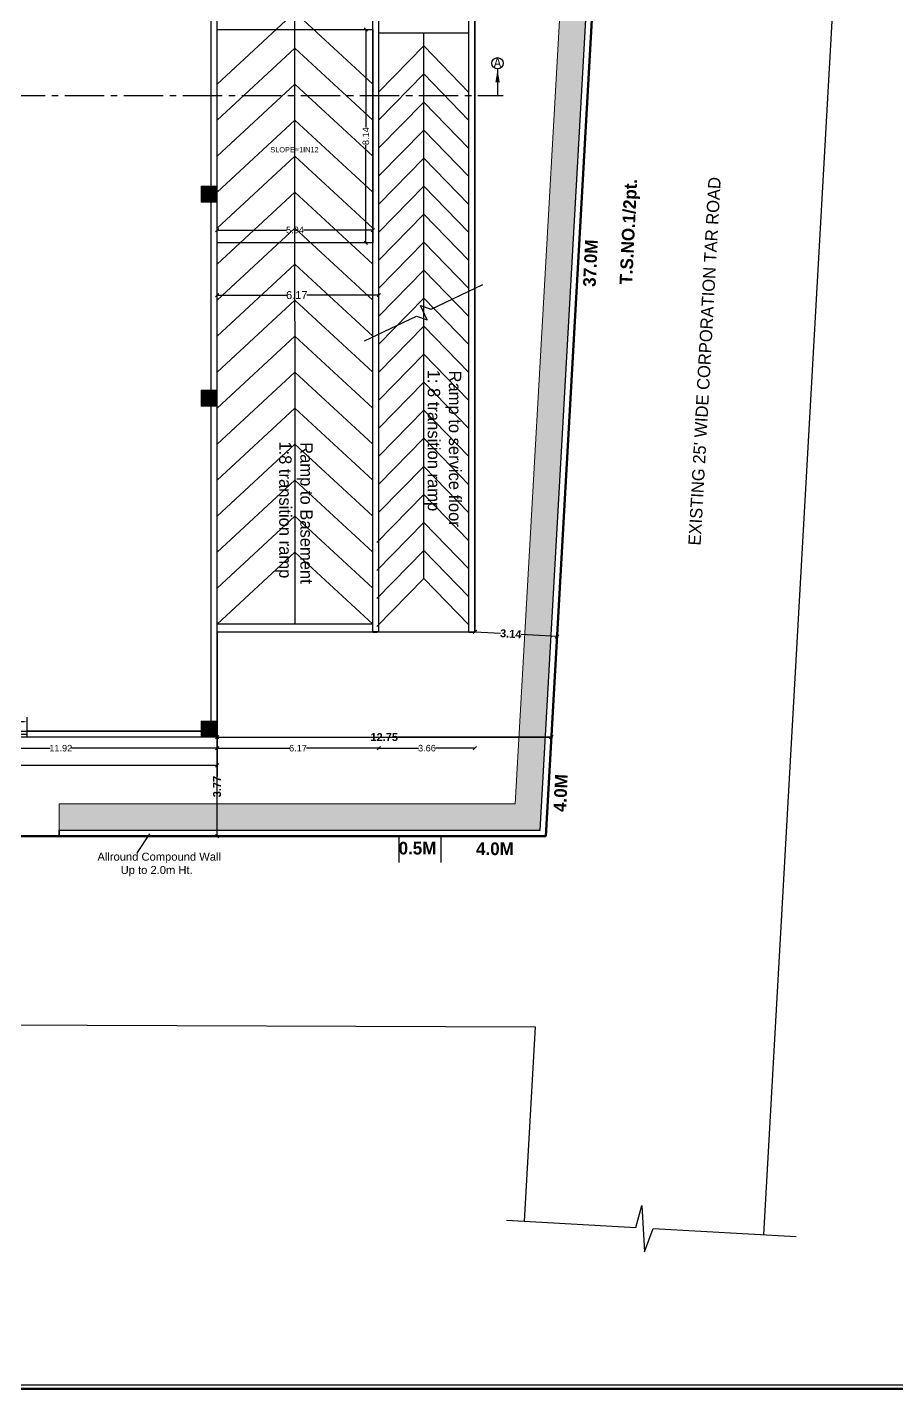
# Model space of a CAD drawing. Header units: metres. Extents: x 71870 to 72053, y 12512 to 13084.
# Drawn here: x 71954.4 to 71987.6, y 12933.9 to 12985.8 of the extents above; entities that cross this region are included whole.
import ezdxf

# ---------------------------------------------------------------- set-up
doc = ezdxf.new("R2010")
doc.units = ezdxf.units.M
doc.header["$MEASUREMENT"] = 0
for name, pattern in [('1', [0]), ('CENTER2', [1.125, 0.75, -0.125, 0.125, -0.125]), ('Dim Line', [0.375, 0.25, -0.125])]:
    doc.linetypes.add(name, pattern=pattern)
doc.layers.get('Defpoints').update_dxf_attribs({"color": 6, "lineweight": 0})
for name, color, linetype in [('AS_AT_SITE', 6, '1'), ('BLK_1_DA_RAMP_1', 1, 'Continuous'), ('BLK_1_FLR_0_EXIT_WIDTH_DOOR', 2, 'Continuous'), ('BLK_1_FLR_0_ROOM_1', 2, 'Continuous'), ('BLK_1_LVL_0_BLDG_FOOT_PRINT', 1, 'Continuous'), ('BLK_1_LVL_0_REAR_SETBACK', 11, 'Continuous'), ('BLK_1_LVL_0_SIDE_SETBACK2', 102, 'Continuous'), ('FMB_OR_PLR', 70, '1'), ('PLOT_BOUNDARY', 70, 'Continuous'), ('SUPER_IMPOSED', 5, '1')]:
    doc.layers.add(name, color=color, linetype=linetype)
doc.layers.add('BLK_1_FLR_0_BLT_UP_AREA', color=52, linetype='Continuous', plot=False)
doc.layers.add('COL', color=1, linetype='Continuous', lineweight=18)
doc.styles.add('century Gothic', font='arial.ttf')
doc.styles.get("Standard").update_dxf_attribs({"font": 'arial.ttf'})
doc.styles.add('TITLE', font='GOTHIC.TTF')
doc.linetypes.add('ZIGZAG', pattern='A,0.0001,-0.2,[131,ltypeshp.shx,S=0.2,R=0,X=-0.2,Y=0],-0.4,[131,ltypeshp.shx,S=0.2,R=180,X=0.2,Y=0],-0.2', length=0.8001)
doc.dimstyles.new('STAND', dxfattribs={"dimtxt": 0.25, "dimasz": 0.13, "dimexe": 0, "dimexo": 0, "dimgap": 0, "dimtad": 0, "dimzin": 0, "dimdsep": 46, "dimtxsty": 'century Gothic', "dimblk": 'OBLIQUE', "dimcen": 0.15, "dimse1": 1, "dimse2": 1, "dimclrd": 5, "dimclre": 7, "dimclrt": 5, "dimazin": 0, "dimtfac": 1, "dimtofl": 0, "dimtmove": 0, "dimatfit": 3, "dimfxl": 0, "dimtolj": 1, "dimtzin": 0, "dimlwd": -1, "dimlwe": -1, "dimarcsym": 0})
doc.dimstyles.get("Standard").update_dxf_attribs({"dimtxt": 0.18, "dimasz": 0.18, "dimexe": 0.18, "dimexo": 0.0625, "dimgap": 0.09, "dimtad": 0, "dimtih": 1, "dimtoh": 1, "dimdec": 4, "dimzin": 0, "dimdsep": 46, "dimtxsty": 'Standard', "dimcen": 0.09, "dimadec": 0, "dimazin": 0, "dimtfac": 1, "dimtdec": 4, "dimtofl": 0, "dimtmove": 0, "dimatfit": 3, "dimfxl": 0, "dimtolj": 1, "dimtzin": 0, "dimarcsym": 0})

# ---------------------------------------------------------------- blocks, each defined once
blk = doc.blocks.new('*U3')
at = {"layer": 'COL'}
h = blk.add_hatch(color=8, dxfattribs=at)
h.dxf.hatch_style = 1
h.paths.add_polyline_path([(2704.9, 761), (2704.9, 737), (2680.9, 737), (2680.9, 761)])
at = {"layer": 'COL', "ltscale": 0.02}
blk.add_lwpolyline([(2704.9, 761), (2704.9, 737), (2680.9, 737), (2680.9, 761)], close=True, dxfattribs=at)
blk = doc.blocks.new('_Oblique')
at = {"color": 0, "linetype": 'ByBlock', "lineweight": -2}
blk.add_line((-0.5, -0.5), (0.5, 0.5), dxfattribs=at)
blk = doc.blocks.new('*D12')
at = {"color": 5}
for p, q in [((71961.664, 12975.57), (71964.311, 12975.57)), ((71967.836, 12975.57), (71965.092, 12975.57))]:
    blk.add_line(p, q, dxfattribs=at)
at = {"layer": 'Defpoints', "color": 0, "lineweight": 25}
for p in [(71967.836, 12975.57), (71961.664, 12975.046), (71967.836, 12975.043)]:
    blk.add_point(p, dxfattribs=at)
at = {"color": 5, "xscale": 0.13, "yscale": 0.13, "zscale": 0.13, "rotation": 180}
blk.add_blockref('_Oblique', (71961.664, 12975.57), dxfattribs=at)
at = {"color": 5, "xscale": 0.13, "yscale": 0.13, "zscale": 0.13}
blk.add_blockref('_Oblique', (71967.836, 12975.57), dxfattribs=at)
at = {"color": 5, "insert": (71964.702, 12975.57), "char_height": 0.3, "attachment_point": 5, "style": 'century Gothic'}
blk.add_mtext('\\A1;6.17', dxfattribs=at)
blk = doc.blocks.new('*D17')
at = {"color": 5}
for p, q in [((71971.494, 12962.743), (71972.466, 12962.688)), ((71974.625, 12962.567), (71973.255, 12962.644))]:
    blk.add_line(p, q, dxfattribs=at)
at = {"layer": 'Defpoints', "color": 0, "lineweight": 25}
for p in [(71971.493, 12962.73), (71974.624, 12962.554), (71974.625, 12962.567)]:
    blk.add_point(p, dxfattribs=at)
at = {"color": 5, "xscale": 0.13, "yscale": 0.13, "zscale": 0.13}
for p, rotation in [((71971.494, 12962.743), 176.7770050470667), ((71974.625, 12962.567), 356.7770050470667)]:
    blk.add_blockref('_Oblique', p, dxfattribs=dict(at, rotation=rotation))
at = {"color": 5, "insert": (71972.861, 12962.666), "char_height": 0.3, "attachment_point": 5, "rotation": 356.777, "style": 'century Gothic'}
blk.add_mtext('\\A1;{\\fArial|b1|i0|c0|p34;3.14}', dxfattribs=at)
blk = doc.blocks.new('*D18')
at = {"color": 5}
for p, q in [((71961.664, 12958.732), (71961.664, 12957.237)), ((71961.664, 12954.96), (71961.664, 12956.455))]:
    blk.add_line(p, q, dxfattribs=at)
at = {"layer": 'Defpoints', "color": 0, "lineweight": 25}
for p in [(71961.664, 12958.732), (71961.664, 12954.96), (71961.664, 12954.96)]:
    blk.add_point(p, dxfattribs=at)
at = {"color": 5, "xscale": 0.13, "yscale": 0.13, "zscale": 0.13}
for p, rotation in [((71961.664, 12958.732), 90), ((71961.664, 12954.96), 270)]:
    blk.add_blockref('_Oblique', p, dxfattribs=dict(at, rotation=rotation))
at = {"color": 5, "insert": (71961.664, 12956.846), "char_height": 0.3, "attachment_point": 5, "rotation": 90, "style": 'century Gothic'}
blk.add_mtext('\\A1;{\\fArial|b1|i0|c0|p34;3.77}', dxfattribs=at)
blk = doc.blocks.new('*D19')
at = {"color": 5}
for p, q in [((71961.664, 12958.732), (71967.535, 12958.732)), ((71974.409, 12958.732), (71968.538, 12958.732))]:
    blk.add_line(p, q, dxfattribs=at)
at = {"layer": 'Defpoints', "color": 0, "lineweight": 25}
for p in [(71961.664, 12958.732), (71974.409, 12958.732), (71974.409, 12958.732)]:
    blk.add_point(p, dxfattribs=at)
at = {"color": 5, "xscale": 0.13, "yscale": 0.13, "zscale": 0.13, "rotation": 180}
blk.add_blockref('_Oblique', (71961.664, 12958.732), dxfattribs=at)
at = {"color": 5, "xscale": 0.13, "yscale": 0.13, "zscale": 0.13}
blk.add_blockref('_Oblique', (71974.409, 12958.732), dxfattribs=at)
at = {"color": 5, "insert": (71968.036, 12958.732), "char_height": 0.3, "attachment_point": 5, "style": 'century Gothic'}
blk.add_mtext('\\A1;{\\fArial|b1|i0|c0|p34;12.75}', dxfattribs=at)
blk = doc.blocks.new('*D47')
at = {"color": 5}
for p, q in [((71949.744, 12958.309), (71955.295, 12958.309)), ((71961.664, 12958.309), (71956.112, 12958.309))]:
    blk.add_line(p, q, dxfattribs=at)
at = {"layer": 'Defpoints', "color": 0, "lineweight": 25}
for p in [(71949.744, 12959.336), (71961.664, 12958.732), (71961.664, 12958.309)]:
    blk.add_point(p, dxfattribs=at)
at = {"color": 5, "xscale": 0.13, "yscale": 0.13, "zscale": 0.13, "rotation": 180}
blk.add_blockref('_Oblique', (71949.744, 12958.309), dxfattribs=at)
at = {"color": 5, "xscale": 0.13, "yscale": 0.13, "zscale": 0.13}
blk.add_blockref('_Oblique', (71961.664, 12958.309), dxfattribs=at)
at = {"color": 5, "insert": (71955.704, 12958.309), "char_height": 0.25, "attachment_point": 5, "style": 'century Gothic'}
blk.add_mtext('\\A1;11.92', dxfattribs=at)
blk = doc.blocks.new('*D48')
at = {"color": 5}
for p, q in [((71961.664, 12958.309), (71964.424, 12958.309)), ((71967.836, 12958.309), (71965.075, 12958.309))]:
    blk.add_line(p, q, dxfattribs=at)
at = {"layer": 'Defpoints', "color": 0, "lineweight": 25}
for p in [(71967.836, 12962.736), (71961.664, 12958.732), (71967.836, 12958.309)]:
    blk.add_point(p, dxfattribs=at)
at = {"color": 5, "xscale": 0.13, "yscale": 0.13, "zscale": 0.13, "rotation": 180}
blk.add_blockref('_Oblique', (71961.664, 12958.309), dxfattribs=at)
at = {"color": 5, "xscale": 0.13, "yscale": 0.13, "zscale": 0.13}
blk.add_blockref('_Oblique', (71967.836, 12958.309), dxfattribs=at)
at = {"color": 5, "insert": (71964.75, 12958.309), "char_height": 0.25, "attachment_point": 5, "style": 'century Gothic'}
blk.add_mtext('\\A1;6.17', dxfattribs=at)
blk = doc.blocks.new('*D49')
at = {"color": 5}
for p, q in [((71967.836, 12958.309), (71969.34, 12958.309)), ((71971.493, 12958.309), (71969.989, 12958.309))]:
    blk.add_line(p, q, dxfattribs=at)
at = {"layer": 'Defpoints', "color": 0, "lineweight": 25}
for p in [(71967.836, 12962.736), (71971.493, 12962.73), (71971.493, 12958.309)]:
    blk.add_point(p, dxfattribs=at)
at = {"color": 5, "xscale": 0.13, "yscale": 0.13, "zscale": 0.13, "rotation": 180}
blk.add_blockref('_Oblique', (71967.836, 12958.309), dxfattribs=at)
at = {"color": 5, "xscale": 0.13, "yscale": 0.13, "zscale": 0.13}
blk.add_blockref('_Oblique', (71971.493, 12958.309), dxfattribs=at)
at = {"color": 5, "insert": (71969.665, 12958.309), "char_height": 0.25, "attachment_point": 5, "style": 'century Gothic'}
blk.add_mtext('\\A1;3.66', dxfattribs=at)
blk = doc.blocks.new('*D50')
at = {"color": 5}
for p, q in [((71909.874, 12957.655), (71935.347, 12957.655)), ((71961.664, 12957.655), (71936.191, 12957.655))]:
    blk.add_line(p, q, dxfattribs=at)
at = {"layer": 'Defpoints', "color": 0, "lineweight": 25}
for p in [(71909.874, 12958.732), (71961.664, 12958.732), (71909.874, 12957.655)]:
    blk.add_point(p, dxfattribs=at)
at = {"color": 5, "xscale": 0.13, "yscale": 0.13, "zscale": 0.13, "rotation": 180}
blk.add_blockref('_Oblique', (71909.874, 12957.655), dxfattribs=at)
at = {"color": 5, "xscale": 0.13, "yscale": 0.13, "zscale": 0.13}
blk.add_blockref('_Oblique', (71961.664, 12957.655), dxfattribs=at)
at = {"color": 5, "insert": (71935.769, 12957.655), "char_height": 0.25, "attachment_point": 5, "style": 'century Gothic'}
blk.add_mtext('\\A1;51.79', dxfattribs=at)
blk = doc.blocks.new('*D277')
at = {"layer": 'BLK_1_FLR_0_EXIT_WIDTH_DOOR', "color": 0, "lineweight": -2}
for p, q in [((71950.305, 12959.317), (71951.808, 12959.317)), ((71954.245, 12959.317), (71952.742, 12959.317)), ((71954.425, 12958.961), (71954.425, 12959.497)), ((71950.125, 12959.255), (71950.125, 12959.137))]:
    blk.add_line(p, q, dxfattribs=at)
at = {"layer": 'BLK_1_FLR_0_EXIT_WIDTH_DOOR', "color": 0, "lineweight": 25}
for points in [[(71950.305, 12959.347), (71950.305, 12959.287), (71950.125, 12959.317)], [(71954.245, 12959.347), (71954.245, 12959.287), (71954.425, 12959.317)]]:
    blk.add_solid(points, dxfattribs=at)
at = {"layer": 'Defpoints', "color": 0, "lineweight": 25}
for p in [(71950.125, 12959.317), (71954.425, 12959.317), (71954.425, 12958.898)]:
    blk.add_point(p, dxfattribs=at)
at = {"layer": 'BLK_1_FLR_0_EXIT_WIDTH_DOOR', "color": 0, "insert": (71952.275, 12959.317), "char_height": 0.18, "attachment_point": 5}
blk.add_mtext('\\A1;4.3004', dxfattribs=at)
blk = doc.blocks.new('*D561')
at = {"layer": 'BLK_1_DA_RAMP_1', "color": 1}
for p, q in [((71967.337, 12985.695), (71967.337, 12981.951)), ((71967.337, 12977.559), (71967.337, 12981.302))]:
    blk.add_line(p, q, dxfattribs=at)
at = {"layer": 'Defpoints', "color": 0, "lineweight": 25}
for p in [(71967.337, 12985.695), (71967.607, 12985.695), (71967.607, 12977.559)]:
    blk.add_point(p, dxfattribs=at)
at = {"layer": 'BLK_1_DA_RAMP_1', "color": 1, "xscale": 0.13, "yscale": 0.13, "zscale": 0.13}
for p, rotation in [((71967.337, 12985.695), 90), ((71967.337, 12977.559), 270)]:
    blk.add_blockref('_Oblique', p, dxfattribs=dict(at, rotation=rotation))
at = {"layer": 'BLK_1_DA_RAMP_1', "color": 1, "lineweight": 25, "insert": (71967.337, 12981.627), "char_height": 0.25, "attachment_point": 5, "rotation": 90, "style": 'century Gothic'}
blk.add_mtext('\\A1;8.14', dxfattribs=at)
blk = doc.blocks.new('*D562')
at = {"layer": 'BLK_1_DA_RAMP_1', "color": 2}
for p, q in [((71961.664, 12978.05), (71964.311, 12978.05)), ((71967.607, 12978.05), (71964.96, 12978.05))]:
    blk.add_line(p, q, dxfattribs=at)
at = {"layer": 'Defpoints', "color": 0, "lineweight": 25}
for p in [(71961.664, 12978.05), (71961.664, 12977.559), (71967.607, 12977.559)]:
    blk.add_point(p, dxfattribs=at)
at = {"layer": 'BLK_1_DA_RAMP_1', "color": 2, "xscale": 0.13, "yscale": 0.13, "zscale": 0.13, "rotation": 180}
blk.add_blockref('_Oblique', (71961.664, 12978.05), dxfattribs=at)
at = {"layer": 'BLK_1_DA_RAMP_1', "color": 2, "xscale": 0.13, "yscale": 0.13, "zscale": 0.13}
blk.add_blockref('_Oblique', (71967.607, 12978.05), dxfattribs=at)
at = {"layer": 'BLK_1_DA_RAMP_1', "color": 2, "lineweight": 25, "insert": (71964.635, 12978.05), "char_height": 0.25, "attachment_point": 5, "style": 'century Gothic'}
blk.add_mtext('\\A1;5.94', dxfattribs=at)

msp = doc.modelspace()

# ---------------------------------------------------------------- hatches: boundary and pattern name
at = {"lineweight": 9}
h = msp.add_hatch(dxfattribs=at)
h.set_pattern_fill('GRAVEL', color=8)
h.set_pattern_definition([(228.01279, (71939.25207, 12977.764975), (-8, -9), [0.134536, -13.319088]), (184.96974, (71939.16207, 12977.664975), (12, 1), [0.230868, -22.855925]), (132.51045, (71938.93207, 12977.644975), (10, -11), [0.162788, -16.116033]), (267.27369, (71938.54207, 12977.394975), (1, 20), [0.210238, -20.813558]), (292.83365, (71938.53207, 12977.184975), (-5, 12), [0.206155, -20.409373]), (357.27369, (71938.61207, 12976.994975), (-20, 1), [0.210238, -20.813558]), (37.69424, (71938.82207, 12976.984975), (-13, -10), [0.278029, -27.524849]), (72.25533, (71939.04207, 12977.154975), (7, 22), [0.262488, -25.986321]), (121.42957, (71939.12207, 12977.404975), (-8, 13), [0.21095, -20.884073]), (175.23636, (71939.01207, 12977.584975), (11, -1), [0.240832, -11.800763]), (222.39744, (71938.77207, 12977.604975), (-12, -11), [0.311448, -30.833375]), (138.81407, (71939.53207, 12977.38498), (-7, 6), [0.106301, -10.523845]), (171.46923, (71939.45207, 12977.454975), (13, -2), [0.202237, -20.021511]), (225, (71939.2521, 12977.485), (-1e-16, -1), [0.14142, -1.272793]), (203.1986, (71939.18207, 12977.60498), (5, 2), [0.076158, -7.539615]), (291.8014, (71939.11207, 12977.57498), (-1, 3), [0.107703, -5.277462]), (30.96376, (71939.15207, 12977.47498), (3, 2), [0.17493, -5.656023]), (161.56505, (71939.30207, 12977.56498), (2, -1), [0.12649, -3.035787]), (16.38954, (71938.53207, 12977.574975), (10, 3), [0.1772, -17.542845]), (70.34618, (71938.70207, 12977.624975), (-4, -11), [0.148661, -14.717408]), (293.1986, (71939.30207, 12977.76498), (-2, 5), [0.152315, -7.463458]), (343.61046, (71939.36207, 12977.624975), (-10, 3), [0.1772, -17.542845]), (339.44395, (71938.53207, 12976.95498), (-5, 2), [0.17088, -8.373124]), (294.77514, (71938.69207, 12976.894975), (-5, 11), [0.143178, -14.174643]), (66.8014, (71939.31207, 12976.76498), (2, 5), [0.152315, -7.463458]), (17.35402, (71939.37207, 12976.904975), (-13, -4), [0.167631, -16.595424]), (69.44395, (71938.82207, 12976.76498), (-2, -5), [0.08544, -8.458564]), (101.30993, (71939.25207, 12976.76498), (-1, 4), [0.05099, -5.04803]), (165.96376, (71939.24207, 12976.81498), (3, -1), [0.206155, -3.91695]), (186.009, (71939.04207, 12976.864975), (10, 1), [0.19105, -18.913923]), (303.6901, (71939.15207, 12977.38498), (-1, 2), [0.144222, -3.46133]), (353.15723, (71939.23207, 12977.264975), (17, -2), [0.251794, -24.927563]), (60.9454, (71939.48207, 12977.23498), (-4, -7), [0.102956, -10.192674]), (90, (71939.5321, 12977.325), (-1, 1), [0.06, -0.94]), (120.25644, (71939.02207, 12976.894975), (4, -7), [0.138924, -13.75352]), (48.01279, (71938.95207, 12977.014975), (8, 9), [0.269072, -13.184552]), (0, (71939.1321, 12977.215), (1, 1), [0.26, -0.74]), (325.30485, (71939.39207, 12977.214975), (10, -7), [0.158114, -15.653274]), (254.0546, (71939.52207, 12977.12498), (-1, -4), [0.145602, -7.134508]), (207.64598, (71939.48207, 12976.984975), (-19, -10), [0.237065, -23.469474]), (175.42608, (71939.27207, 12976.874975), (-13, 1), [0.250799, -24.829073])])
h.paths.add_polyline_path([(71906.15278, 12998.34133), (71906.00996, 12995.82471), (71907.01152, 12995.82388), (71907.09564, 12997.30615), (71975.21007, 12994.81306), (71973.03508, 12956.18862), (71955.64352, 12956.18862), (71955.64352, 12955.18862), (71973.98035, 12955.18862), (71976.26582, 12995.77509)])
h.paths.add_polyline_path([(71927.77741, 12955.27559), (71927.77741, 12956.08033), (71927.26224, 12956.08033), (71927.26224, 12955.27559)], flags=24)
h.paths.add_polyline_path([(71928.66514, 12955.42152), (71932.92147, 12955.42152), (71932.92147, 12955.86795), (71928.66513, 12955.86795)], flags=24)

# ---------------------------------------------------------------- linework, layer by layer
for p, q in [((71986.00921, 13002.09588), (71982.49999, 12939.77772)), ((71961.43504, 12959.34154), (71961.43504, 12991.65032)), ((71961.66364, 12959.34154), (71961.66364, 12991.65032)), ((71967.60724, 12962.73645), (71967.60724, 12988.98331)), ((71967.83584, 12962.73645), (71967.83584, 12988.98331)), ((71971.26484, 12975.72252), (71971.26484, 12989.21191)), ((71971.49344, 12975.83179), (71971.49344, 12989.21191)), ((71971.26484, 12962.73047), (71971.26484, 12975.72252)), ((71971.49344, 12962.73047), (71971.49344, 12975.82982)), ((71967.60724, 12962.73047), (71967.60724, 12973.98548)), ((71967.83584, 12962.73645), (71967.60724, 12962.73645)), ((71967.60724, 12962.73047), (71967.75964, 12962.73047)), ((71971.26484, 12962.73047), (71971.49344, 12962.73047)), ((71961.05404, 12958.96054), (71954.42524, 12958.96054)), ((71954.42524, 12958.73194), (71954.42524, 12958.96054)), ((71961.05404, 12958.73194), (71954.42524, 12958.73194)), ((71902.06187, 12947.94863), (71973.78729, 12947.69416)), ((71973.78729, 12947.69416), (71973.37045, 12940.29182))]:
    msp.add_line(p, q)
at = {"linetype": 'Dim Line', "ltscale": 100}
for p, q in [((71964.63544, 12963.03328), (71964.62449, 12986.13522)), ((71967.83584, 12985.56294), (71971.26484, 12985.56294)), ((71969.55034, 12964.777), (71969.55034, 12985.56294)), ((71967.60724, 12973.98548), (71967.60724, 12984.94473))]:
    msp.add_line(p, q, dxfattribs=at)
at = {"ltscale": 100}
msp.add_line((71967.60724, 12963.03328), (71961.66365, 12963.03328), dxfattribs=at)
at = {"color": 252, "linetype": 'ZIGZAG', "ltscale": 10}
msp.add_line((71950.15804, 12958.84624), (71954.42524, 12958.84624), dxfattribs=at)
at = {"linetype": 'Continuous', "ltscale": 2}
for p, q in [((71955.64352, 12955.18862), (71955.64352, 12954.96002)), ((71955.64352, 12954.96002), (71955.64352, 12955.18862))]:
    msp.add_line(p, q, dxfattribs=at)
at = {"lineweight": 80}
msp.add_lwpolyline([(71886.69776, 12933.90452), (71886.69776, 13013.70204), (71999.39652, 13013.70204), (71999.39652, 12933.90452)], close=True, dxfattribs=at)
at = {"lineweight": 25}
msp.add_lwpolyline([(71886.84085, 12934.04761), (71886.84085, 13013.55895), (71999.25343, 13013.55895), (71999.25343, 12934.04761)], close=True, dxfattribs=at)
at = {"linetype": 'Continuous', "ltscale": 2}
msp.add_lwpolyline([(71955.64352, 12955.18862), (71973.98035, 12955.18862), (71976.26582, 12995.77509), (71906.15278, 12998.34133), (71906.00996, 12995.82471), (71905.79435, 12995.82489), (71900.47901, 12995.80298), (71900.65985, 12991.02599)], dxfattribs=at)
at = {"color": 8, "lineweight": 9}
msp.add_lwpolyline([(71906.00996, 12995.82471), (71906.15278, 12998.34133), (71976.26582, 12995.77509), (71973.98035, 12955.18862), (71955.64352, 12955.18862), (71955.64352, 12956.18862), (71973.03508, 12956.18862), (71975.21007, 12994.81306), (71907.09564, 12997.30615), (71907.01152, 12995.82388)], close=True, dxfattribs=at)
for points in [[(71955.64352, 12956.18862), (71973.03508, 12956.18862), (71975.21007, 12994.81306), (71907.09564, 12997.30615), (71907.01152, 12995.82388)], [(71955.64352, 12955.18862), (71955.64352, 12956.18862)]]:
    msp.add_lwpolyline(points, dxfattribs=at)
at = {"color": 10, "lineweight": 50}
msp.add_lwpolyline([(71905.79397, 12996.05349), (71900.24163, 12996.0306), (71901.79644, 12954.96002), (71974.19644, 12954.96002), (71976.50717, 12995.99501), (71976.50717, 12995.99501)], dxfattribs=at)
at = {"linetype": 'Dim Line', "ltscale": 100}
for points in [[(71961.66364, 12983.60728), (71964.63414, 12986.35048), (71967.60723, 12983.60728)], [(71961.66364, 12982.23568), (71964.63414, 12984.97888), (71967.60723, 12982.23568)], [(71967.83584, 12983.31283), (71969.55034, 12985.06337), (71971.26484, 12983.29654)], [(71967.83584, 12982.24512), (71969.55034, 12983.99567), (71971.26484, 12982.22884)], [(71961.66364, 12980.86408), (71964.63414, 12983.60728), (71967.60723, 12980.86408)], [(71967.83584, 12981.17742), (71969.55034, 12982.92796), (71971.26484, 12981.16114)], [(71961.66364, 12979.49248), (71964.63414, 12982.23568), (71967.60723, 12979.49248)], [(71967.83584, 12980.10972), (71969.55034, 12981.86026), (71971.26484, 12980.09343)], [(71961.66364, 12978.12088), (71964.63414, 12980.86408), (71967.60723, 12978.12088)], [(71967.83584, 12979.04201), (71969.55034, 12980.79256), (71971.26484, 12979.02573)], [(71967.83584, 12977.97431), (71969.55034, 12979.72485), (71971.26484, 12977.95802)], [(71961.66364, 12976.74928), (71964.63414, 12979.49248), (71967.60723, 12976.74928)], [(71967.83584, 12976.90661), (71969.55034, 12978.65715), (71971.26484, 12976.89032)], [(71961.66364, 12975.37768), (71964.63414, 12978.12088), (71967.60723, 12975.37768)], [(71967.83584, 12975.8389), (71969.55034, 12977.58945), (71971.26484, 12975.82262)], [(71961.66364, 12974.00608), (71964.63414, 12976.74928), (71967.60723, 12974.00608)], [(71967.83584, 12974.7712), (71969.55034, 12976.52174), (71971.26484, 12974.75491)], [(71961.66364, 12972.63448), (71964.63414, 12975.37768), (71967.60723, 12972.63448)], [(71967.83584, 12973.70349), (71969.55034, 12975.45404), (71971.26484, 12973.68721)], [(71967.83584, 12972.63579), (71969.55034, 12974.38633), (71971.26484, 12972.61951)], [(71961.66364, 12971.26288), (71964.63414, 12974.00608), (71967.60723, 12971.26288)], [(71967.83584, 12971.56809), (71969.55034, 12973.31863), (71971.26484, 12971.5518)], [(71961.66364, 12969.89128), (71964.63414, 12972.63448), (71967.60723, 12969.89128)], [(71967.83584, 12970.50038), (71969.55034, 12972.25093), (71971.26484, 12970.4841)], [(71961.66365, 12968.51968), (71964.63414, 12971.26288), (71967.60724, 12968.51968)], [(71967.83584, 12969.43268), (71969.55034, 12971.18322), (71971.26484, 12969.41639)], [(71961.66365, 12967.14809), (71964.63414, 12969.89129), (71967.60724, 12967.14809)], [(71967.83584, 12968.36497), (71969.55034, 12970.11552), (71971.26484, 12968.34869)], [(71967.83584, 12967.29727), (71969.55034, 12969.04781), (71971.26484, 12967.28099)], [(71961.66365, 12965.77648), (71964.63414, 12968.51968), (71967.60724, 12965.77648)], [(71967.75964, 12966.15177), (71969.55034, 12967.98011), (71971.26484, 12966.21328)], [(71961.66365, 12964.40489), (71964.63414, 12967.14809), (71967.60724, 12964.40489)], [(71967.75964, 12965.08406), (71969.55034, 12966.91241), (71971.26484, 12965.14558)], [(71961.66365, 12963.03328), (71964.63414, 12965.77648), (71967.60724, 12963.03328)], [(71967.75964, 12964.01636), (71969.55034, 12965.8447), (71971.26484, 12964.07788)], [(71967.75964, 12962.94865), (71969.55034, 12964.777), (71971.26484, 12963.01017)]]:
    msp.add_lwpolyline(points, dxfattribs=at)
at = {"color": 1, "linetype": 'CENTER2', "lineweight": 25, "ltscale": 2}
msp.add_lwpolyline([(71908.60942, 12983.17063), (71972.56641, 12983.17063)], dxfattribs=at)
at = {"linetype": 'Dim Line', "ltscale": 10}
msp.add_lwpolyline([(71967.28939, 12973.83453), (71969.26984, 12974.77507), (71969.67592, 12974.6305), (71969.41441, 12975.18115), (71969.8205, 12975.03658), (71971.80094, 12975.97712)], dxfattribs=at)
for points in [[(71968.59646, 12954.96002), (71968.59646, 12953.96002)], [(71970.19644, 12954.96002), (71970.19644, 12953.96002)], [(71972.69774, 12940.3297), (71977.62842, 12940.05204), (71977.8627, 12940.89231), (71977.9635, 12939.11744), (71978.29441, 12940.01454), (71983.74004, 12939.70789)]]:
    msp.add_lwpolyline(points)
at = {"color": 1, "linetype": 'Continuous', "lineweight": 25, "ltscale": 2}
msp.add_circle((71972.3574, 12984.4044), 0.21596, dxfattribs=at)
at = {"layer": 'AS_AT_SITE', "lineweight": 25}
msp.add_lwpolyline([(71905.79397, 12996.05349), (71900.24163, 12996.0306), (71901.79644, 12954.96002), (71974.19644, 12954.96002), (71976.50717, 12995.99501), (71976.50717, 12995.99501), (71905.93724, 12998.57797), (71905.79397, 12996.05349)], dxfattribs=at)
at = {"layer": 'BLK_1_DA_RAMP_1', "color": 1, "lineweight": 25}
msp.add_lwpolyline([(71961.66364, 12985.69452), (71967.60724, 12985.69452), (71967.60724, 12977.55866), (71961.66364, 12977.55866)], close=True, dxfattribs=at)
at = {"layer": 'BLK_1_FLR_0_BLT_UP_AREA', "color": 52, "lineweight": 25}
msp.add_lwpolyline([(71909.87364, 12992.26593), (71961.66366, 12992.25992), (71968.44544, 12992.25991, -0.41421279), (71971.49344, 12989.21191), (71971.49344, 12962.73047), (71961.66364, 12962.73047), (71961.66364, 12958.73195), (71909.87364, 12958.73195)], format="xyb", close=True, dxfattribs=at)
at = {"layer": 'BLK_1_FLR_0_ROOM_1', "color": 2, "lineweight": 25}
msp.add_lwpolyline([(71922.67524, 12992.03132), (71910.17844, 12991.96113), (71910.17844, 12959.03675), (71933.66107, 12959.03675), (71933.66107, 12966.04716), (71949.74373, 12966.04736), (71949.74373, 12958.96054), (71961.43504, 12958.96054), (71961.43504, 12992.03132), (71933.89251, 12992.03132), (71933.89197, 12986.56891), (71922.67524, 12986.56891)], close=True, dxfattribs=at)
at = {"layer": 'BLK_1_LVL_0_BLDG_FOOT_PRINT', "color": 1, "lineweight": 25}
msp.add_lwpolyline([(71909.87364, 12992.26593), (71961.66366, 12992.25992), (71968.44544, 12992.25991, -0.41421279), (71971.49344, 12989.21191), (71971.49344, 12962.73047), (71961.66364, 12962.73047), (71961.66364, 12958.73195), (71909.87364, 12958.73195)], format="xyb", close=True, dxfattribs=at)
at = {"layer": 'BLK_1_LVL_0_REAR_SETBACK', "color": 11, "lineweight": 25}
msp.add_lwpolyline([(71961.66364, 12958.73195), (71974.40884, 12958.73195), (71976.29684, 12992.25991), (71968.44544, 12992.25991, -0.41421279), (71971.49344, 12989.21191), (71971.49344, 12962.73047), (71961.66364, 12962.73047)], format="xyb", close=True, dxfattribs=at)
at = {"layer": 'BLK_1_LVL_0_SIDE_SETBACK2', "color": 102, "lineweight": 25}
msp.add_lwpolyline([(71961.66364, 12958.73195), (71909.87364, 12958.73195), (71909.87364, 12954.96002), (71961.66364, 12954.96002)], close=True, dxfattribs=at)
at = {"layer": 'FMB_OR_PLR', "lineweight": 25}
msp.add_lwpolyline([(71905.79397, 12996.05349), (71900.24163, 12996.0306), (71901.79644, 12954.96002), (71974.19644, 12954.96002), (71976.50717, 12995.99501), (71976.50717, 12995.99501), (71905.93724, 12998.57797), (71905.79397, 12996.05349)], dxfattribs=at)
at = {"layer": 'PLOT_BOUNDARY', "color": 70, "linetype": 'ByBlock', "lineweight": 25}
msp.add_lwpolyline([(71976.50717, 12995.99501), (71905.93724, 12998.57797), (71905.79397, 12996.05349), (71900.24163, 12996.0306), (71901.79644, 12954.96002), (71974.19644, 12954.96002)], close=True, dxfattribs=at)
at = {"layer": 'SUPER_IMPOSED', "lineweight": 25}
msp.add_lwpolyline([(71905.79397, 12996.05349), (71900.24163, 12996.0306), (71901.79644, 12954.96002), (71974.19644, 12954.96002), (71976.50717, 12995.99501), (71976.50717, 12995.99501), (71905.93724, 12998.57797), (71905.79397, 12996.05349)], dxfattribs=at)

# ---------------------------------------------------------------- block references
at = {"xscale": 0.0254, "yscale": 0.0254, "zscale": 0.0254}
for p in [(71892.95821, 12960.39556), (71892.95821, 12952.62312), (71892.95821, 12940.01206)]:
    msp.add_blockref('*U3', p, dxfattribs=at)

# ---------------------------------------------------------------- texts
at = {"style": 'TITLE'}
for s, p in [('1: 8 transition ramp', (71969.69636, 12972.73092)), ('Ramp to service floor', (71970.5026, 12972.69761)), ('1:8 transition ramp', (71964.03296, 12970.00101)), ('Ramp to Basement', (71964.8392, 12969.96769))]:
    msp.add_text(s, height=0.4712496, rotation=270, dxfattribs=at).set_placement(p)
at = {"color": 1, "linetype": 'Continuous', "lineweight": 25, "ltscale": 2, "insert": (71972.21827, 12984.60696), "char_height": 0.3429, "attachment_point": 1}
msp.add_mtext_dynamic_manual_height_columns('{\\fTahoma|b0|i0|c0|p34;A}', width=1547.5845061, gutter_width=1, heights=[0], dxfattribs=at)
at = {"attachment_point": 1}
for s, width, insert, char_height, rotation, style in [("EXISTING 25' WIDE CORPORATION TAR ROAD", 14.8191205, (71979.62843, 12966.04838), 0.4712496, 86.849602, 'TITLE'), ('{\\fCentury Gothic|b1|i0|c0|p34;T.S.NO.1/2pt.}', 1.9142279, (71977.00523, 12975.98726), 0.4840931, 87.269254, 'century Gothic'), ('{\\fCentury Gothic|b1|i0|c0|p34;\\W6.56781; \\W1;37.0M}', 4.3662862, (71975.55601, 12974.72089), 0.4840931, 87.269254, 'century Gothic'), ('{\\fCentury Gothic|b1|i0|c0|p34;\\W7.5521; \\W1;4.0M}', 4.3662862, (71974.41942, 12954.53682), 0.4840931, 87.269254, 'century Gothic'), ('{\\fCentury Gothic|b1|i0|c0|p34;\\W7.56519; \\W1;0.5M}', 4.3662862, (71967.22422, 12954.74348), 0.4840931, 0.000022, 'century Gothic'), ('{\\fCentury Gothic|b1|i0|c0|p34;\\W7.5521; \\W1;4.0M}', 4.3662862, (71970.17928, 12954.72068), 0.4840931, 0.000022, 'century Gothic')]:
    msp.add_mtext_dynamic_manual_height_columns(s, width=width, gutter_width=1, heights=[0], dxfattribs=dict(at, insert=insert, char_height=char_height, rotation=rotation, style=style))
at = {"insert": (71956.98427, 12954.32916), "char_height": 0.3048, "width": 4.6829547, "attachment_point": 1, "style": 'century Gothic'}
msp.add_mtext(' Allround Compound Wall \\P{\\W8.488277; }Up to 2.0m Ht.', dxfattribs=at)
at = {"layer": 'BLK_1_DA_RAMP_1', "color": 1, "lineweight": 25, "insert": (71963.69525, 12981.20942), "char_height": 0.2, "attachment_point": 1}
msp.add_mtext_dynamic_manual_height_columns('SLOPE=1IN12', width=0.1268986, gutter_width=1, heights=[0], dxfattribs=at)

# ---------------------------------------------------------------- dimensions: what is measured, and where the dimension line sits
dim = msp.add_linear_dim(base=(71967.83584, 12975.57016), p1=(71961.66364, 12975.04627), p2=(71967.83584, 12975.04335), dimstyle='STAND', override={"dimtxt": 0.3})
dim.commit()
dim.dimension.update_dxf_attribs({"geometry": '*D12', "text_midpoint": (71964.70174, 12975.57016), "dimtype": 160})
for base, p1, p2, picture, middle in [((71967.83584, 12958.30896), (71961.66364, 12958.73194), (71967.83584, 12962.73645), '*D48', (71964.74974, 12958.30896)), ((71971.49344, 12958.30896), (71967.83584, 12962.73645), (71971.49344, 12962.73047), '*D49', (71969.66464, 12958.30896)), ((71961.66364, 12958.30896), (71949.74382, 12959.33555), (71961.66364, 12958.73194), '*D47', (71955.70373, 12958.30896)), ((71909.87364, 12957.65535), (71961.66364, 12958.73194), (71909.87364, 12958.73194), '*D50', (71935.76864, 12957.65535))]:
    dim = msp.add_linear_dim(base=base, p1=p1, p2=p2, dimstyle='STAND', override={"dimtmove": 2})
    dim.commit()
    dim.dimension.update_dxf_attribs({"geometry": picture, "text_midpoint": middle})
dim = msp.add_linear_dim(base=(71974.62478, 12962.56664), p1=(71971.49344, 12962.73047), p2=(71974.62408, 12962.55418), angle=356.777005, text='{\\fArial|b1|i0|c0|p34;<>}', dimstyle='STAND', override={"dimtxt": 0.3})
dim.commit()
dim.dimension.update_dxf_attribs({"geometry": '*D17', "text_midpoint": (71972.86065, 12962.66598), "dimtype": 161})
for p2, override, picture, middle in [((71961.66364, 12954.96002), {"dimtxt": 0.3}, '*D18', (71961.66364, 12956.84598)), ((71974.40884, 12958.73194), {"dimtxt": 0.3, "dimtmove": 2}, '*D19', (71968.03624, 12958.73194))]:
    dim = msp.add_aligned_dim(p1=(71961.66364, 12958.73194), p2=p2, distance=0, text='{\\fArial|b1|i0|c0|p34;<>}', dimstyle='STAND', override=override)
    dim.commit()
    dim.dimension.update_dxf_attribs({"geometry": picture, "text_midpoint": middle})
at = {"layer": 'BLK_1_DA_RAMP_1', "color": 1, "lineweight": 25}
dim = msp.add_aligned_dim(p1=(71967.60724, 12977.55866), p2=(71967.60724, 12985.69452), distance=0.27018, dimstyle='STAND', override={"dimclrd": 1, "dimclrt": 1}, dxfattribs=at)
dim.commit()
dim.dimension.update_dxf_attribs({"geometry": '*D561', "text_midpoint": (71967.33706, 12981.62659)})
at = {"layer": 'BLK_1_DA_RAMP_1', "color": 2, "lineweight": 25}
dim = msp.add_aligned_dim(p1=(71967.60724, 12977.55866), p2=(71961.66364, 12977.55866), distance=-0.4914, dimstyle='STAND', override={"dimclrd": 2, "dimclrt": 2}, dxfattribs=at)
dim.commit()
dim.dimension.update_dxf_attribs({"geometry": '*D562', "text_midpoint": (71964.63544, 12978.05006)})
at = {"layer": 'BLK_1_FLR_0_EXIT_WIDTH_DOOR'}
dim = msp.add_linear_dim(base=(71954.42524, 12959.3172), p1=(71950.12482, 12959.3172), p2=(71954.42524, 12958.89804), dimstyle='Standard', dxfattribs=at)
dim.commit()
dim.dimension.update_dxf_attribs({"geometry": '*D277', "text_midpoint": (71952.27503, 12959.3172)})

# ---------------------------------------------------------------- leaders
at = {"color": 1, "linetype": 'Continuous', "lineweight": 25, "ltscale": 2}
msp.add_leader([(71972.3574, 12984.18017), (71972.3574, 12983.17063)], dimstyle='Standard', override={"dimasz": 0.5, "dimgap": 0.09, "dimtad": 0, "dimclrd": 1}, dxfattribs=at)
msp.add_leader([(71959.08356, 12955.05175), (71958.61334, 12954.33253)], dimstyle='STAND', override={"dimgap": 0, "dimtad": 0})

doc.saveas('drawing.dxf')
